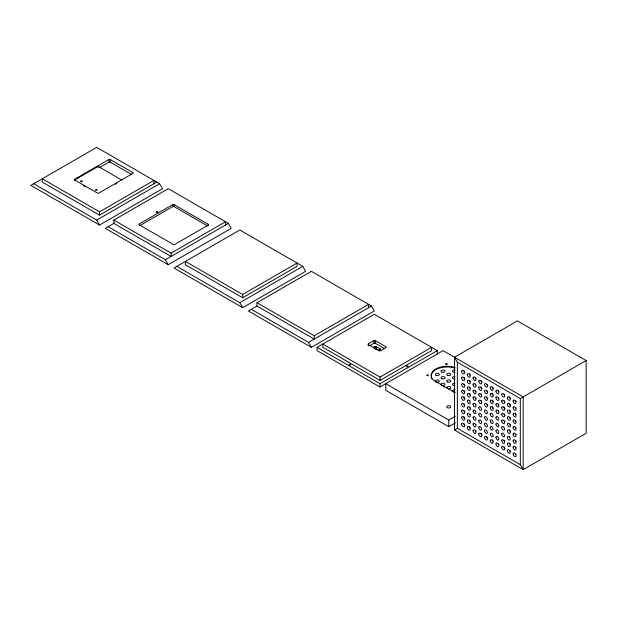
<?xml version="1.0" encoding="UTF-8"?>
<svg xmlns="http://www.w3.org/2000/svg" width="617" height="617" viewBox="0 0 617 617"><rect width="100%" height="100%" fill="white"/><g stroke="black" fill="none" stroke-linecap="round" stroke-linejoin="round"><path stroke-width="0.93" d="M74.642 179.269L108.993 159.441A0.81 0.47 0 0 1 110.135 159.441L133.033 172.66A0.81 0.47 0 0 1 133.033 173.323L98.689 193.152A0.81 0.47 0 0 1 97.54 193.152L74.642 179.933A0.81 0.47 0 0 1 74.642 179.269L74.642 180.588M121.95 180.048A0.81 0.47 0 0 1 121.588 179.933L98.689 166.706A0.81 0.47 0 0 1 98.689 166.05L74.642 179.933A0.81 0.47 0 0 0 74.518 180.496M99.484 167.577L108.993 162.078A0.81 0.47 0 0 1 110.135 162.078L131.398 174.356M115.271 184.236L116.929 183.28M156.795 182.077L99.545 215.132L42.303 182.077L42.303 178.776L99.545 211.824L153.934 180.426L153.934 183.727M33.711 183.727L96.684 220.084L159.656 183.727L162.518 188.686L99.545 225.043L30.85 185.385L96.684 147.37L159.656 183.727M225.49 225.043L225.49 221.742L171.11 253.14L171.11 256.441L113.86 223.393L113.86 220.084L168.24 188.686L228.352 223.393L231.213 228.352L168.24 264.708L105.268 228.352L114.384 223.092M172.822 204.551L139.049 224.056A0.81 0.47 0 0 0 139.049 224.711L173.392 244.548A0.81 0.47 0 0 0 174.542 244.548L208.315 225.043A0.81 0.47 0 0 0 208.315 224.387L173.971 204.551A0.81 0.47 0 0 0 172.822 204.551L172.822 206.533L139.874 225.56M108.137 226.701L165.379 259.749L228.352 223.393M242.666 294.456L297.047 263.058L297.047 266.359L242.666 297.756L185.416 264.708L185.416 261.4L242.666 294.456L242.666 297.756M176.832 266.359L239.805 302.716L302.777 266.359L305.639 271.318L242.666 307.675L173.971 268.009L239.805 230.002L302.777 266.359M256.981 302.716L311.361 271.318L371.473 306.024L374.334 310.976L311.361 347.332L248.389 310.976L256.981 306.024L314.223 339.072L314.223 335.764L256.981 302.716L256.981 306.024M314.223 335.764L368.611 304.366L368.611 307.675M251.25 309.325L308.5 342.381L371.473 306.024M586.15 360.552L520.316 398.567L520.316 464.67L523.177 469.63L586.15 433.273L586.15 360.552L517.455 320.894L454.482 357.251L454.482 429.964L523.177 469.63L523.177 396.908L443.029 350.641L380.057 386.998L317.084 350.641L317.084 347.332L374.334 314.284L437.306 350.641L437.306 353.942M368.326 343.862L374.049 340.561A0.81 0.47 0 0 1 375.19 340.561L386.072 346.839A0.81 0.47 0 0 1 386.072 347.502L380.342 350.803A0.81 0.47 0 0 1 379.2 350.803L368.326 344.525A0.81 0.47 0 0 1 368.326 343.862L368.326 345.628M369.143 346.037L374.049 343.206A0.81 0.47 0 0 1 375.19 343.206L384.514 348.59M374.195 348.674L374.195 347.086L375.051 346.592A0.81 0.47 0 0 1 376.193 346.592L380.203 348.906L380.203 350.495M380.057 377.08L431.584 347.332L431.584 350.641L380.057 380.388L322.814 347.332L322.814 344.031L380.057 377.08L380.057 380.388M317.084 347.332L380.057 383.689L437.306 350.641M455.392 422.83L448.76 426.656L385.787 390.299L385.787 383.689L448.76 420.046L455.392 416.22M454.482 429.964L457.344 428.314L457.344 362.21L454.482 357.251M457.344 362.21L520.316 398.567M172.822 206.533A0.81 0.47 0 0 1 173.971 206.533L207.497 225.891M455.053 392.613L433.296 380.057A15.949 9.209 0 0 1 435.872 368.981A15.949 9.209 0 0 1 455.053 367.501M442.967 386.296L444.579 387.229M83.642 185.786L85.277 186.727M113.86 220.084L171.11 253.14M457.344 428.314L520.316 464.67M308.5 342.381L311.361 347.332M239.805 302.716L242.666 307.675M165.379 259.749L168.24 264.708M96.684 220.084L99.545 225.043M448.76 420.046L448.76 426.656M380.057 383.689L380.057 386.998M376.193 346.592L376.193 349.762M375.19 340.561L375.19 343.206M375.051 346.592L375.051 348.975M374.049 340.561L374.049 343.206M208.315 224.387L208.315 225.706M173.971 204.551L173.971 206.533M110.135 159.441L110.135 162.078M108.993 159.441L108.993 162.078M99.545 211.824L99.545 215.132M98.689 166.05L98.689 167.369M510.583 405.839A2.021 1.172 60 0 1 509.148 403.356M464.84 372.043A2.021 1.172 60 0 1 464.516 371.65M464.246 371.195A2.021 1.172 60 0 1 464.053 370.717M470.37 375.121A2.021 1.172 60 0 1 470.069 374.689M469.846 374.218A2.021 1.172 60 0 1 469.699 373.732M476.093 378.429A2.021 1.172 60 0 1 475.792 377.997M482.162 382.1A2.021 1.172 60 0 1 481.815 381.738M481.522 381.298A2.021 1.172 60 0 1 481.291 380.828M487.885 385.401A2.021 1.172 60 0 1 487.245 384.607M482.162 388.71A2.021 1.172 60 0 1 481.815 388.348M481.522 387.908A2.021 1.172 60 0 1 481.152 386.959M476.093 385.039A2.021 1.172 60 0 1 475.568 384.129M470.37 381.738A2.021 1.172 60 0 1 469.699 380.35M464.987 378.792A2.021 1.172 60 0 1 464.64 378.429M464.346 377.997A2.021 1.172 60 0 1 464.115 377.519M487.885 392.011A2.021 1.172 60 0 1 487.538 391.648M487.021 390.746A2.021 1.172 60 0 1 486.875 390.26M493.268 394.957A2.021 1.172 60 0 1 492.968 394.525M492.744 394.047A2.021 1.172 60 0 1 492.551 393.114M493.268 388.348A2.021 1.172 60 0 1 492.968 387.908M492.744 387.437A2.021 1.172 60 0 1 492.597 386.959M498.991 391.648A2.021 1.172 60 0 1 498.467 390.746M504.421 394.525A2.021 1.172 60 0 1 504.189 394.047M498.991 398.258A2.021 1.172 60 0 1 498.698 397.826M510.444 398.258A2.021 1.172 60 0 1 510.143 397.826M509.92 397.356A2.021 1.172 60 0 1 509.773 396.87M505.061 401.929A2.021 1.172 60 0 1 504.714 401.567M504.421 401.135A2.021 1.172 60 0 1 504.189 400.657M510.444 411.485A2.021 1.172 60 0 1 510.143 411.045M509.92 410.575A2.021 1.172 60 0 1 509.773 410.089M516.167 401.567A2.021 1.172 60 0 1 515.642 400.657M516.167 408.176A2.021 1.172 60 0 1 515.866 407.744M516.167 414.786A2.021 1.172 60 0 1 515.866 414.354M515.496 413.398A2.021 1.172 60 0 1 515.45 412.943M516.105 421.318A2.021 1.172 60 0 1 515.604 420.401M516.167 428.005A2.021 1.172 60 0 1 515.642 427.103M510.699 424.99A2.021 1.172 60 0 1 510.082 424.157M510.66 418.334A2.021 1.172 60 0 1 510.051 417.493M505.061 408.539A2.021 1.172 60 0 1 504.714 408.176M504.421 407.744A2.021 1.172 60 0 1 504.05 406.788M498.991 404.868A2.021 1.172 60 0 1 498.467 403.965M493.268 401.567A2.021 1.172 60 0 1 492.597 400.178M487.885 398.628A2.021 1.172 60 0 1 487.538 398.258M487.021 397.356A2.021 1.172 60 0 1 486.875 396.87M481.522 394.525A2.021 1.172 60 0 1 481.291 394.047M476.093 391.648A2.021 1.172 60 0 1 475.568 390.746M470.37 388.348A2.021 1.172 60 0 1 470.069 387.908M469.846 387.437A2.021 1.172 60 0 1 469.699 386.959M464.987 385.401A2.021 1.172 60 0 1 464.115 384.136M464.987 392.019A2.021 1.172 60 0 1 464.64 391.648M464.346 391.217A2.021 1.172 60 0 1 463.976 390.26M470.37 394.957A2.021 1.172 60 0 1 470.069 394.525M469.846 394.047A2.021 1.172 60 0 1 469.653 393.114M476.093 398.258A2.021 1.172 60 0 1 475.792 397.826M481.522 401.135A2.021 1.172 60 0 1 481.291 400.657M487.885 405.238A2.021 1.172 60 0 1 487.245 404.436M493.268 408.176A2.021 1.172 60 0 1 492.968 407.744M492.744 407.266A2.021 1.172 60 0 1 492.597 406.788M498.76 411.161A2.021 1.172 60 0 1 498.513 410.691M505.084 415.172A2.021 1.172 60 0 1 504.737 414.809M504.436 414.377A2.021 1.172 60 0 1 504.205 413.907M505.184 421.858A2.021 1.172 60 0 1 504.259 420.647M476.093 404.868A2.021 1.172 60 0 1 475.568 403.965M469.846 400.657A2.021 1.172 60 0 1 469.699 400.178M464.987 398.628A2.021 1.172 60 0 1 464.64 398.258M464.346 397.826A2.021 1.172 60 0 1 463.976 396.87M464.987 405.238A2.021 1.172 60 0 1 464.115 403.965M470.37 408.176A2.021 1.172 60 0 1 470.069 407.744M469.846 407.266A2.021 1.172 60 0 1 469.699 406.788M510.521 431.414A2.021 1.172 60 0 1 510.213 430.99M509.966 430.527A2.021 1.172 60 0 1 509.727 429.579M516.167 434.615A2.021 1.172 60 0 1 515.866 434.183M516.167 441.224A2.021 1.172 60 0 1 515.642 440.322M509.92 437.013A2.021 1.172 60 0 1 509.773 436.535M470.37 414.786A2.021 1.172 60 0 1 470.069 414.354M464.987 411.847A2.021 1.172 60 0 1 464.115 410.575M464.987 418.457A2.021 1.172 60 0 1 464.64 418.095M464.346 417.655A2.021 1.172 60 0 1 463.976 416.706M470.37 421.396A2.021 1.172 60 0 1 470.069 420.964M469.846 420.493A2.021 1.172 60 0 1 469.699 420.007M476.093 424.704A2.021 1.172 60 0 1 475.792 424.272M504.421 440.793A2.021 1.172 60 0 1 504.189 440.322M510.444 444.533A2.021 1.172 60 0 1 510.143 444.101M509.92 443.623A2.021 1.172 60 0 1 509.773 443.145M516.167 447.842A2.021 1.172 60 0 1 515.642 446.932M516.167 454.451A2.021 1.172 60 0 1 515.866 454.012M510.444 451.143A2.021 1.172 60 0 1 510.143 450.711M505.061 448.204A2.021 1.172 60 0 1 504.714 447.842M504.421 447.402A2.021 1.172 60 0 1 504.189 446.932M498.991 444.533A2.021 1.172 60 0 1 498.698 444.101M493.268 441.224A2.021 1.172 60 0 1 492.968 440.793M492.744 440.322A2.021 1.172 60 0 1 492.597 439.836M487.885 438.286A2.021 1.172 60 0 1 487.538 437.923M487.021 437.013A2.021 1.172 60 0 1 486.875 436.535M482.162 434.985A2.021 1.172 60 0 1 481.815 434.615M481.522 434.183A2.021 1.172 60 0 1 481.152 433.227M476.093 431.314A2.021 1.172 60 0 1 475.568 430.404M470.37 428.005A2.021 1.172 60 0 1 469.699 426.617M464.987 425.067A2.021 1.172 60 0 1 464.64 424.704M464.346 424.272A2.021 1.172 60 0 1 464.115 423.794M510.583 404.845A0.81 0.47 60 0 1 510.182 404.42M380.203 348.906A0.81 0.47 0 0 1 380.203 349.569L379.347 350.063A0.81 0.47 0 0 1 378.198 350.063L374.195 347.749A0.81 0.47 0 0 1 374.195 347.086M455.007 392.096A2.021 1.172 0 0 1 452.454 390.962A2.021 1.172 0 0 1 455.007 389.836M447.325 388.486A2.021 1.172 0 0 1 448.065 386.558A2.021 1.172 0 0 1 450.772 387.761A2.021 1.172 0 0 1 447.741 388.671M435.556 381.63A2.021 1.172 0 0 1 437.129 379.887A2.021 1.172 0 0 1 439.211 381.445A2.021 1.172 0 0 1 435.872 381.877M455.007 385.478A2.021 1.172 0 0 1 452.454 384.352A2.021 1.172 0 0 1 455.007 383.226M455.007 378.869A2.021 1.172 0 0 1 452.454 377.743A2.021 1.172 0 0 1 455.007 376.617M455.007 372.259A2.021 1.172 0 0 1 452.454 371.133A2.021 1.172 0 0 1 455.007 370.007M431.923 378.884A15.949 9.209 0 0 1 437.168 368.981A15.949 9.209 0 0 1 455.053 368.156M450.51 407.413L450.186 407.652A2.021 1.172 0 0 1 446.855 407.228A2.021 1.172 0 0 1 448.929 405.662A2.021 1.172 0 0 1 450.51 407.413M461.655 371.565A2.021 1.172 60 0 0 463.969 373.925A2.021 1.172 60 0 0 463.583 370.879A2.021 1.172 60 0 0 461.655 371.565M467.362 374.604A2.021 1.172 60 0 0 469.506 377.272A2.021 1.172 60 0 0 469.506 374.411A2.021 1.172 60 0 0 467.362 374.604M473.085 377.905A2.021 1.172 60 0 0 475.237 380.581A2.021 1.172 60 0 0 475.237 377.712A2.021 1.172 60 0 0 473.085 377.905M478.807 381.213A2.021 1.172 60 0 0 480.959 383.882A2.021 1.172 60 0 0 480.959 381.021A2.021 1.172 60 0 0 478.807 381.213M484.538 384.514A2.021 1.172 60 0 0 486.682 387.191A2.021 1.172 60 0 0 486.682 384.329A2.021 1.172 60 0 0 484.538 384.514M490.26 387.823A2.021 1.172 60 0 0 492.405 390.492A2.021 1.172 60 0 0 492.405 387.63A2.021 1.172 60 0 0 490.26 387.823M495.983 391.132A2.021 1.172 60 0 0 498.135 393.8A2.021 1.172 60 0 0 498.135 390.939A2.021 1.172 60 0 0 495.983 391.132M501.714 394.433A2.021 1.172 60 0 0 503.858 397.101A2.021 1.172 60 0 0 503.858 394.24A2.021 1.172 60 0 0 501.714 394.433M507.436 397.741A2.021 1.172 60 0 0 509.58 400.41A2.021 1.172 60 0 0 509.58 397.549A2.021 1.172 60 0 0 507.436 397.741M513.159 401.042A2.021 1.172 60 0 0 515.303 403.711A2.021 1.172 60 0 0 515.303 400.849A2.021 1.172 60 0 0 513.159 401.042M461.639 377.905A2.021 1.172 60 0 0 463.783 380.581A2.021 1.172 60 0 0 463.783 377.712A2.021 1.172 60 0 0 461.639 377.905M467.362 381.213A2.021 1.172 60 0 0 469.506 383.882A2.021 1.172 60 0 0 469.506 381.021A2.021 1.172 60 0 0 467.362 381.213M473.085 384.514A2.021 1.172 60 0 0 475.237 387.191A2.021 1.172 60 0 0 475.237 384.329A2.021 1.172 60 0 0 473.085 384.514M478.807 387.823A2.021 1.172 60 0 0 480.959 390.492A2.021 1.172 60 0 0 480.959 387.63A2.021 1.172 60 0 0 478.807 387.823M484.538 391.132A2.021 1.172 60 0 0 486.682 393.8A2.021 1.172 60 0 0 486.682 390.939A2.021 1.172 60 0 0 484.538 391.132M490.26 394.433A2.021 1.172 60 0 0 492.405 397.101A2.021 1.172 60 0 0 492.405 394.24A2.021 1.172 60 0 0 490.26 394.433M495.983 397.741A2.021 1.172 60 0 0 498.135 400.41A2.021 1.172 60 0 0 498.135 397.549A2.021 1.172 60 0 0 495.983 397.741M501.714 401.042A2.021 1.172 60 0 0 503.858 403.711A2.021 1.172 60 0 0 503.858 400.849A2.021 1.172 60 0 0 501.714 401.042M507.436 404.351A2.021 1.172 60 0 0 509.58 407.019A2.021 1.172 60 0 0 509.58 404.158A2.021 1.172 60 0 0 507.436 404.351M513.159 407.652A2.021 1.172 60 0 0 515.303 410.328A2.021 1.172 60 0 0 515.303 407.459A2.021 1.172 60 0 0 513.159 407.652M513.159 414.262A2.021 1.172 60 0 0 515.303 416.938A2.021 1.172 60 0 0 515.303 414.069A2.021 1.172 60 0 0 513.159 414.262M507.436 410.961A2.021 1.172 60 0 0 509.58 413.629A2.021 1.172 60 0 0 509.58 410.768A2.021 1.172 60 0 0 507.436 410.961M501.714 407.652A2.021 1.172 60 0 0 503.858 410.328A2.021 1.172 60 0 0 503.858 407.459A2.021 1.172 60 0 0 501.714 407.652M495.983 404.351A2.021 1.172 60 0 0 498.135 407.019A2.021 1.172 60 0 0 498.135 404.158A2.021 1.172 60 0 0 495.983 404.351M490.26 401.042A2.021 1.172 60 0 0 492.405 403.711A2.021 1.172 60 0 0 492.405 400.849A2.021 1.172 60 0 0 490.26 401.042M484.538 397.741A2.021 1.172 60 0 0 486.682 400.41A2.021 1.172 60 0 0 486.682 397.549A2.021 1.172 60 0 0 484.538 397.741M478.807 394.433A2.021 1.172 60 0 0 480.959 397.101A2.021 1.172 60 0 0 480.959 394.24A2.021 1.172 60 0 0 478.807 394.433M473.085 391.132A2.021 1.172 60 0 0 475.237 393.8A2.021 1.172 60 0 0 475.237 390.939A2.021 1.172 60 0 0 473.085 391.132M467.362 387.823A2.021 1.172 60 0 0 469.506 390.492A2.021 1.172 60 0 0 469.506 387.63A2.021 1.172 60 0 0 467.362 387.823M461.639 384.514A2.021 1.172 60 0 0 463.783 387.191A2.021 1.172 60 0 0 463.783 384.329A2.021 1.172 60 0 0 461.639 384.514M461.639 391.132A2.021 1.172 60 0 0 463.783 393.8A2.021 1.172 60 0 0 463.783 390.939A2.021 1.172 60 0 0 461.639 391.132M467.362 394.433A2.021 1.172 60 0 0 469.506 397.101A2.021 1.172 60 0 0 469.506 394.24A2.021 1.172 60 0 0 467.362 394.433M473.085 397.741A2.021 1.172 60 0 0 475.237 400.41A2.021 1.172 60 0 0 475.237 397.549A2.021 1.172 60 0 0 473.085 397.741M478.807 401.042A2.021 1.172 60 0 0 480.959 403.711A2.021 1.172 60 0 0 480.959 400.849A2.021 1.172 60 0 0 478.807 401.042M484.538 404.351A2.021 1.172 60 0 0 486.682 407.019A2.021 1.172 60 0 0 486.682 404.158A2.021 1.172 60 0 0 484.538 404.351M490.26 407.652A2.021 1.172 60 0 0 492.405 410.328A2.021 1.172 60 0 0 492.405 407.459A2.021 1.172 60 0 0 490.26 407.652M495.991 411.069A2.021 1.172 60 0 0 498.212 413.621A2.021 1.172 60 0 0 498.05 410.675A2.021 1.172 60 0 0 495.991 411.069M501.714 414.285A2.021 1.172 60 0 0 503.873 416.93A2.021 1.172 60 0 0 503.842 414.053A2.021 1.172 60 0 0 501.714 414.285M507.452 417.856A2.021 1.172 60 0 0 509.781 420.192A2.021 1.172 60 0 0 509.364 417.131A2.021 1.172 60 0 0 507.452 417.856M513.19 421.241A2.021 1.172 60 0 0 515.55 423.478A2.021 1.172 60 0 0 515.025 420.378A2.021 1.172 60 0 0 513.19 421.241M501.729 427.782A2.021 1.172 60 0 0 504.058 430.111A2.021 1.172 60 0 0 503.634 427.041A2.021 1.172 60 0 0 501.729 427.782M507.436 430.897A2.021 1.172 60 0 0 509.657 433.45A2.021 1.172 60 0 0 509.495 430.496A2.021 1.172 60 0 0 507.436 430.897M507.467 424.527A2.021 1.172 60 0 0 509.812 426.794A2.021 1.172 60 0 0 509.318 423.702A2.021 1.172 60 0 0 507.467 424.527M501.714 421.018A2.021 1.172 60 0 0 503.958 423.532A2.021 1.172 60 0 0 503.75 420.555A2.021 1.172 60 0 0 501.714 421.018M513.159 427.488A2.021 1.172 60 0 0 515.303 430.157A2.021 1.172 60 0 0 515.303 427.296A2.021 1.172 60 0 0 513.159 427.488M513.159 434.098A2.021 1.172 60 0 0 515.303 436.767A2.021 1.172 60 0 0 515.303 433.905A2.021 1.172 60 0 0 513.159 434.098M513.159 440.708A2.021 1.172 60 0 0 515.303 443.376A2.021 1.172 60 0 0 515.303 440.515A2.021 1.172 60 0 0 513.159 440.708M513.159 447.317A2.021 1.172 60 0 0 515.303 449.986A2.021 1.172 60 0 0 515.303 447.124A2.021 1.172 60 0 0 513.159 447.317M513.159 453.927A2.021 1.172 60 0 0 515.303 456.595A2.021 1.172 60 0 0 515.303 453.734A2.021 1.172 60 0 0 513.159 453.927M507.436 450.618A2.021 1.172 60 0 0 509.58 453.294A2.021 1.172 60 0 0 509.58 450.433A2.021 1.172 60 0 0 507.436 450.618M507.436 444.009A2.021 1.172 60 0 0 509.58 446.685A2.021 1.172 60 0 0 509.58 443.816A2.021 1.172 60 0 0 507.436 444.009M507.436 437.399A2.021 1.172 60 0 0 509.58 440.068A2.021 1.172 60 0 0 509.58 437.206A2.021 1.172 60 0 0 507.436 437.399M501.714 434.098A2.021 1.172 60 0 0 503.858 436.767A2.021 1.172 60 0 0 503.858 433.905A2.021 1.172 60 0 0 501.714 434.098M501.714 440.708A2.021 1.172 60 0 0 503.858 443.376A2.021 1.172 60 0 0 503.858 440.515A2.021 1.172 60 0 0 501.714 440.708M501.714 447.317A2.021 1.172 60 0 0 503.858 449.986A2.021 1.172 60 0 0 503.858 447.124A2.021 1.172 60 0 0 501.714 447.317M495.983 444.009A2.021 1.172 60 0 0 498.135 446.685A2.021 1.172 60 0 0 498.135 443.816A2.021 1.172 60 0 0 495.983 444.009M495.983 437.399A2.021 1.172 60 0 0 498.135 440.068A2.021 1.172 60 0 0 498.135 437.206A2.021 1.172 60 0 0 495.983 437.399M495.983 430.789A2.021 1.172 60 0 0 498.135 433.458A2.021 1.172 60 0 0 498.135 430.597A2.021 1.172 60 0 0 495.983 430.789M495.983 424.18A2.021 1.172 60 0 0 498.135 426.848A2.021 1.172 60 0 0 498.135 423.987A2.021 1.172 60 0 0 495.983 424.18M495.983 417.57A2.021 1.172 60 0 0 498.135 420.239A2.021 1.172 60 0 0 498.135 417.377A2.021 1.172 60 0 0 495.983 417.57M490.26 414.262A2.021 1.172 60 0 0 492.405 416.938A2.021 1.172 60 0 0 492.405 414.069A2.021 1.172 60 0 0 490.26 414.262M490.26 420.871A2.021 1.172 60 0 0 492.405 423.547A2.021 1.172 60 0 0 492.405 420.686A2.021 1.172 60 0 0 490.26 420.871M490.26 427.488A2.021 1.172 60 0 0 492.405 430.157A2.021 1.172 60 0 0 492.405 427.296A2.021 1.172 60 0 0 490.26 427.488M490.26 434.098A2.021 1.172 60 0 0 492.405 436.767A2.021 1.172 60 0 0 492.405 433.905A2.021 1.172 60 0 0 490.26 434.098M490.26 440.708A2.021 1.172 60 0 0 492.405 443.376A2.021 1.172 60 0 0 492.405 440.515A2.021 1.172 60 0 0 490.26 440.708M484.538 437.399A2.021 1.172 60 0 0 486.682 440.068A2.021 1.172 60 0 0 486.682 437.206A2.021 1.172 60 0 0 484.538 437.399M484.538 430.789A2.021 1.172 60 0 0 486.682 433.458A2.021 1.172 60 0 0 486.682 430.597A2.021 1.172 60 0 0 484.538 430.789M484.538 424.18A2.021 1.172 60 0 0 486.682 426.848A2.021 1.172 60 0 0 486.682 423.987A2.021 1.172 60 0 0 484.538 424.18M484.538 417.57A2.021 1.172 60 0 0 486.682 420.239A2.021 1.172 60 0 0 486.682 417.377A2.021 1.172 60 0 0 484.538 417.57M484.538 410.961A2.021 1.172 60 0 0 486.682 413.629A2.021 1.172 60 0 0 486.682 410.768A2.021 1.172 60 0 0 484.538 410.961M478.807 407.652A2.021 1.172 60 0 0 480.959 410.328A2.021 1.172 60 0 0 480.959 407.459A2.021 1.172 60 0 0 478.807 407.652M478.807 414.262A2.021 1.172 60 0 0 480.959 416.938A2.021 1.172 60 0 0 480.959 414.076A2.021 1.172 60 0 0 478.807 414.262M478.807 427.488A2.021 1.172 60 0 0 480.959 430.157A2.021 1.172 60 0 0 480.959 427.296A2.021 1.172 60 0 0 478.807 427.488M478.807 434.098A2.021 1.172 60 0 0 480.959 436.767A2.021 1.172 60 0 0 480.959 433.905A2.021 1.172 60 0 0 478.807 434.098M473.085 430.789A2.021 1.172 60 0 0 475.237 433.458A2.021 1.172 60 0 0 475.237 430.597A2.021 1.172 60 0 0 473.085 430.789M473.085 424.18A2.021 1.172 60 0 0 475.237 426.848A2.021 1.172 60 0 0 475.237 423.987A2.021 1.172 60 0 0 473.085 424.18M473.085 417.57A2.021 1.172 60 0 0 475.237 420.239A2.021 1.172 60 0 0 475.237 417.377A2.021 1.172 60 0 0 473.085 417.57M473.085 410.961A2.021 1.172 60 0 0 475.237 413.629A2.021 1.172 60 0 0 475.237 410.768A2.021 1.172 60 0 0 473.085 410.961M473.085 404.351A2.021 1.172 60 0 0 475.237 407.019A2.021 1.172 60 0 0 475.237 404.158A2.021 1.172 60 0 0 473.085 404.351M467.362 401.042A2.021 1.172 60 0 0 469.506 403.711A2.021 1.172 60 0 0 469.506 400.849A2.021 1.172 60 0 0 467.362 401.042M467.362 407.652A2.021 1.172 60 0 0 469.506 410.328A2.021 1.172 60 0 0 469.506 407.459A2.021 1.172 60 0 0 467.362 407.652M467.362 414.262A2.021 1.172 60 0 0 469.506 416.938A2.021 1.172 60 0 0 469.506 414.076A2.021 1.172 60 0 0 467.362 414.262M467.362 420.871A2.021 1.172 60 0 0 469.506 423.547A2.021 1.172 60 0 0 469.506 420.686A2.021 1.172 60 0 0 467.362 420.871M467.362 427.488A2.021 1.172 60 0 0 469.506 430.157A2.021 1.172 60 0 0 469.506 427.296A2.021 1.172 60 0 0 467.362 427.488M461.639 424.18A2.021 1.172 60 0 0 463.783 426.848A2.021 1.172 60 0 0 463.783 423.987A2.021 1.172 60 0 0 461.639 424.18M461.639 417.57A2.021 1.172 60 0 0 463.783 420.239A2.021 1.172 60 0 0 463.783 417.377A2.021 1.172 60 0 0 461.639 417.57M461.639 410.961A2.021 1.172 60 0 0 463.783 413.629A2.021 1.172 60 0 0 463.783 410.768A2.021 1.172 60 0 0 461.639 410.961M461.639 404.351A2.021 1.172 60 0 0 463.783 407.019A2.021 1.172 60 0 0 463.783 404.158A2.021 1.172 60 0 0 461.639 404.351M461.639 397.741A2.021 1.172 60 0 0 463.783 400.41A2.021 1.172 60 0 0 463.783 397.549A2.021 1.172 60 0 0 461.639 397.741M478.807 420.871A2.021 1.172 60 0 0 480.959 423.547A2.021 1.172 60 0 0 480.959 420.686A2.021 1.172 60 0 0 478.807 420.871M406.68 366.668A0.81 0.47 0 0 0 408.038 366.459A0.81 0.47 0 0 0 407.043 365.889A0.81 0.47 0 0 0 406.68 366.668M349.43 365.017A0.81 0.47 0 0 0 350.788 364.809A0.81 0.47 0 0 0 349.793 364.238A0.81 0.47 0 0 0 349.43 365.017M95.828 190.175A0.81 0.47 0 0 0 97.177 189.967A0.81 0.47 0 0 0 96.19 189.396A0.81 0.47 0 0 0 95.828 190.175M81.012 181.622A0.81 0.47 0 0 0 82.316 181.321A0.81 0.47 0 0 0 81.213 180.82A0.81 0.47 0 0 0 81.012 181.622M442.019 385.363A2.021 1.172 0 0 0 445.058 384.352A2.021 1.172 0 0 0 442.019 383.342A2.021 1.172 0 0 0 442.019 385.363M436.296 375.452A2.021 1.172 0 0 0 439.327 374.434A2.021 1.172 0 0 0 436.296 373.424A2.021 1.172 0 0 0 436.296 375.452M442.019 378.753A2.021 1.172 0 0 0 445.058 377.743A2.021 1.172 0 0 0 442.019 376.732A2.021 1.172 0 0 0 442.019 378.753M447.741 382.062A2.021 1.172 0 0 0 450.78 381.051A2.021 1.172 0 0 0 447.741 380.033A2.021 1.172 0 0 0 447.741 382.062M442.019 372.144A2.021 1.172 0 0 0 445.058 371.133A2.021 1.172 0 0 0 442.019 370.123A2.021 1.172 0 0 0 442.019 372.144M447.741 375.452A2.021 1.172 0 0 0 450.78 374.434A2.021 1.172 0 0 0 447.741 373.424A2.021 1.172 0 0 0 447.741 375.452M446.06 364.431A0.81 0.47 0 0 0 447.279 364.03A0.81 0.47 0 0 0 446.06 363.621A0.81 0.47 0 0 0 446.06 364.431M427.172 375.668A0.81 0.47 0 0 0 428.383 375.267A0.81 0.47 0 0 0 427.172 374.858A0.81 0.47 0 0 0 427.172 375.668M156.679 212.395A0.81 0.47 0 0 0 157.89 211.986A0.81 0.47 0 0 0 156.679 211.585A0.81 0.47 0 0 0 156.679 212.395"/></g></svg>
